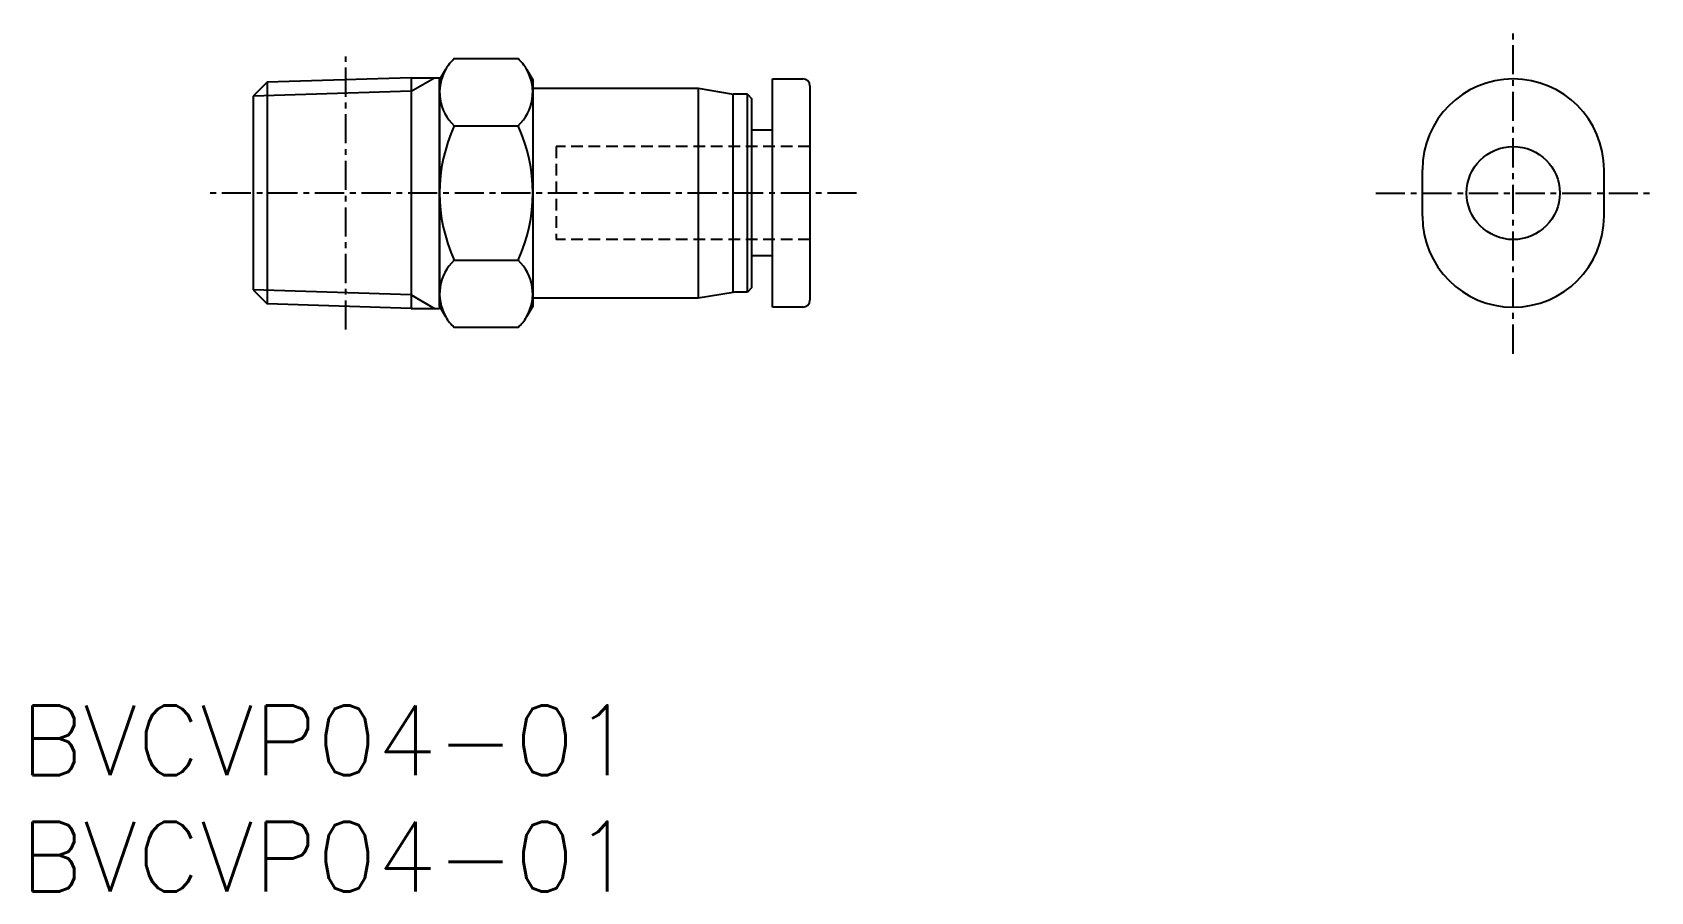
# Model space of a CAD drawing. Extents: x 0.5 to 70, y 0 to 36.9.
import ezdxf

# ---------------------------------------------------------------- set-up
doc = ezdxf.new("R2010")
doc.units = 0
doc.linetypes.add('CENTER', pattern=[2, 1.25, -0.25, 0.25, -0.25])
doc.linetypes.add('DASHED', pattern=[0.75, 0.5, -0.25])
doc.layers.get('0').update_dxf_attribs({"linetype": 'CONTINUOUS'})
doc.layers.add('CENTER', color=1, linetype='CENTER')
doc.styles.get("Standard").update_dxf_attribs({"font": 'txt.shx'})

# ---------------------------------------------------------------- blocks, each defined once
blk = doc.blocks.new('*U7')
at = {"color": 7, "linetype": 'CONTINUOUS'}
blk.add_text('BVCVP04-01', height=3, dxfattribs=at).set_placement((0, 0))
blk = doc.blocks.new('*U8')
at = {"color": 7, "linetype": 'CONTINUOUS'}
blk.add_text('BVCVP04-01', height=3, dxfattribs=at).set_placement((0, 5))

msp = doc.modelspace()

# ---------------------------------------------------------------- linework, layer by layer
at = {"color": 7, "linetype": 'CONTINUOUS'}
for p, q in [((18.632, 35.774), (21.368, 35.774)), ((10.6, 34.759), (10, 34.159)), ((16.777, 34.952), (10.6, 34.759)), ((10.6, 34.759), (10.6, 25.241)), ((16.777, 34.952), (16.777, 25.048)), ((16.777, 34.952), (18, 34.952)), ((18, 34.857), (18.263, 35.313)), ((18, 34.952), (18, 25.048)), ((18, 25.143), (18, 34.857)), ((21.737, 35.313), (22, 34.857)), ((22, 34.857), (22, 25.143)), ((32.3, 34.9), (33.6, 34.9)), ((32.3, 25.1), (32.3, 34.9)), ((10, 34.159), (10, 25.841)), ((22, 34.5), (29.1, 34.5)), ((29.1, 34.5), (29.1, 25.5)), ((29.1, 34.5), (30.6, 34.25)), ((31.225, 34.25), (30.6, 34.25)), ((30.6, 25.75), (30.6, 34.25)), ((31.225, 25.75), (31.225, 34.25)), ((31.225, 34.25), (31.4, 34.05)), ((31.4, 25.95), (31.4, 34.05)), ((33.9, 34.6), (33.9, 25.4)), ((18.632, 32.887), (21.368, 32.887)), ((32.3, 32.7), (31.4, 32.7)), ((60.2, 29), (60.2, 31)), ((68, 29), (68, 31)), ((18.632, 27.113), (21.368, 27.113)), ((32.3, 27.3), (31.4, 27.3)), ((10, 25.841), (10.6, 25.241)), ((29.1, 25.5), (30.6, 25.75)), ((31.225, 25.75), (30.6, 25.75)), ((31.4, 25.95), (31.225, 25.75)), ((16.777, 25.048), (10.6, 25.241)), ((16.777, 25.048), (18, 25.048)), ((18.263, 24.687), (18, 25.143)), ((22, 25.143), (21.737, 24.687)), ((22, 25.5), (29.1, 25.5)), ((33.6, 25.1), (32.3, 25.1)), ((21.368, 24.226), (18.632, 24.226))]:
    msp.add_line(p, q, dxfattribs=at)
at = {"color": 3, "linetype": 'CONTINUOUS'}
for p, q in [((16.777, 34.371), (17.784, 34.952)), ((16.777, 34.371), (10, 34.159)), ((16.777, 25.629), (10, 25.841)), ((16.777, 25.629), (17.784, 25.048))]:
    msp.add_line(p, q, dxfattribs=at)
at = {"color": 3, "linetype": 'DASHED'}
for p, q in [((23, 32), (23, 28)), ((33.9, 32), (23, 32)), ((33.9, 28), (23, 28))]:
    msp.add_line(p, q, dxfattribs=at)
at = {"color": 7, "linetype": 'CONTINUOUS'}
msp.add_circle((64.1, 30), 2, dxfattribs=at)
for centre, radius, start, end in [((19.965, 34.33), 1.965, 132.73444, 150), ((20.035, 34.33), 1.965, 30, 47.26556), ((19.965, 34.33), 1.965, 150, 227.26556), ((20.035, 34.33), 1.965, 312.73444, 30), ((33.6, 34.6), 0.3, 0, 90), ((64.1, 31), 3.9, 0, 180), ((24.913, 30), 6.913, 155.31796, 204.68204), ((15.087, 30), 6.913, 335.31796, 24.68204), ((64.1, 29), 3.9, 180, 0), ((19.965, 25.67), 1.965, 132.73444, 210), ((20.035, 25.67), 1.965, 330, 47.26556), ((33.6, 25.4), 0.3, 270, 0), ((19.965, 25.67), 1.965, 210, 227.26556), ((20.035, 25.67), 1.965, 312.73444, 330)]:
    msp.add_arc(centre, radius, start, end, dxfattribs=at)
at = {"layer": 'CENTER', "color": 1, "linetype": 'CENTER'}
for p, q in [((64.1, 23.1), (64.1, 36.9)), ((13.97, 24.136), (13.97, 35.864)), ((35.9, 30), (8, 30)), ((58.2, 30), (70, 30))]:
    msp.add_line(p, q, dxfattribs=at)

# ---------------------------------------------------------------- block references
at = {"color": 7, "linetype": 'CONTINUOUS'}
for name in ['*U8', '*U7']:
    msp.add_blockref(name, (0, 0), dxfattribs=at)

doc.saveas('drawing.dxf')
